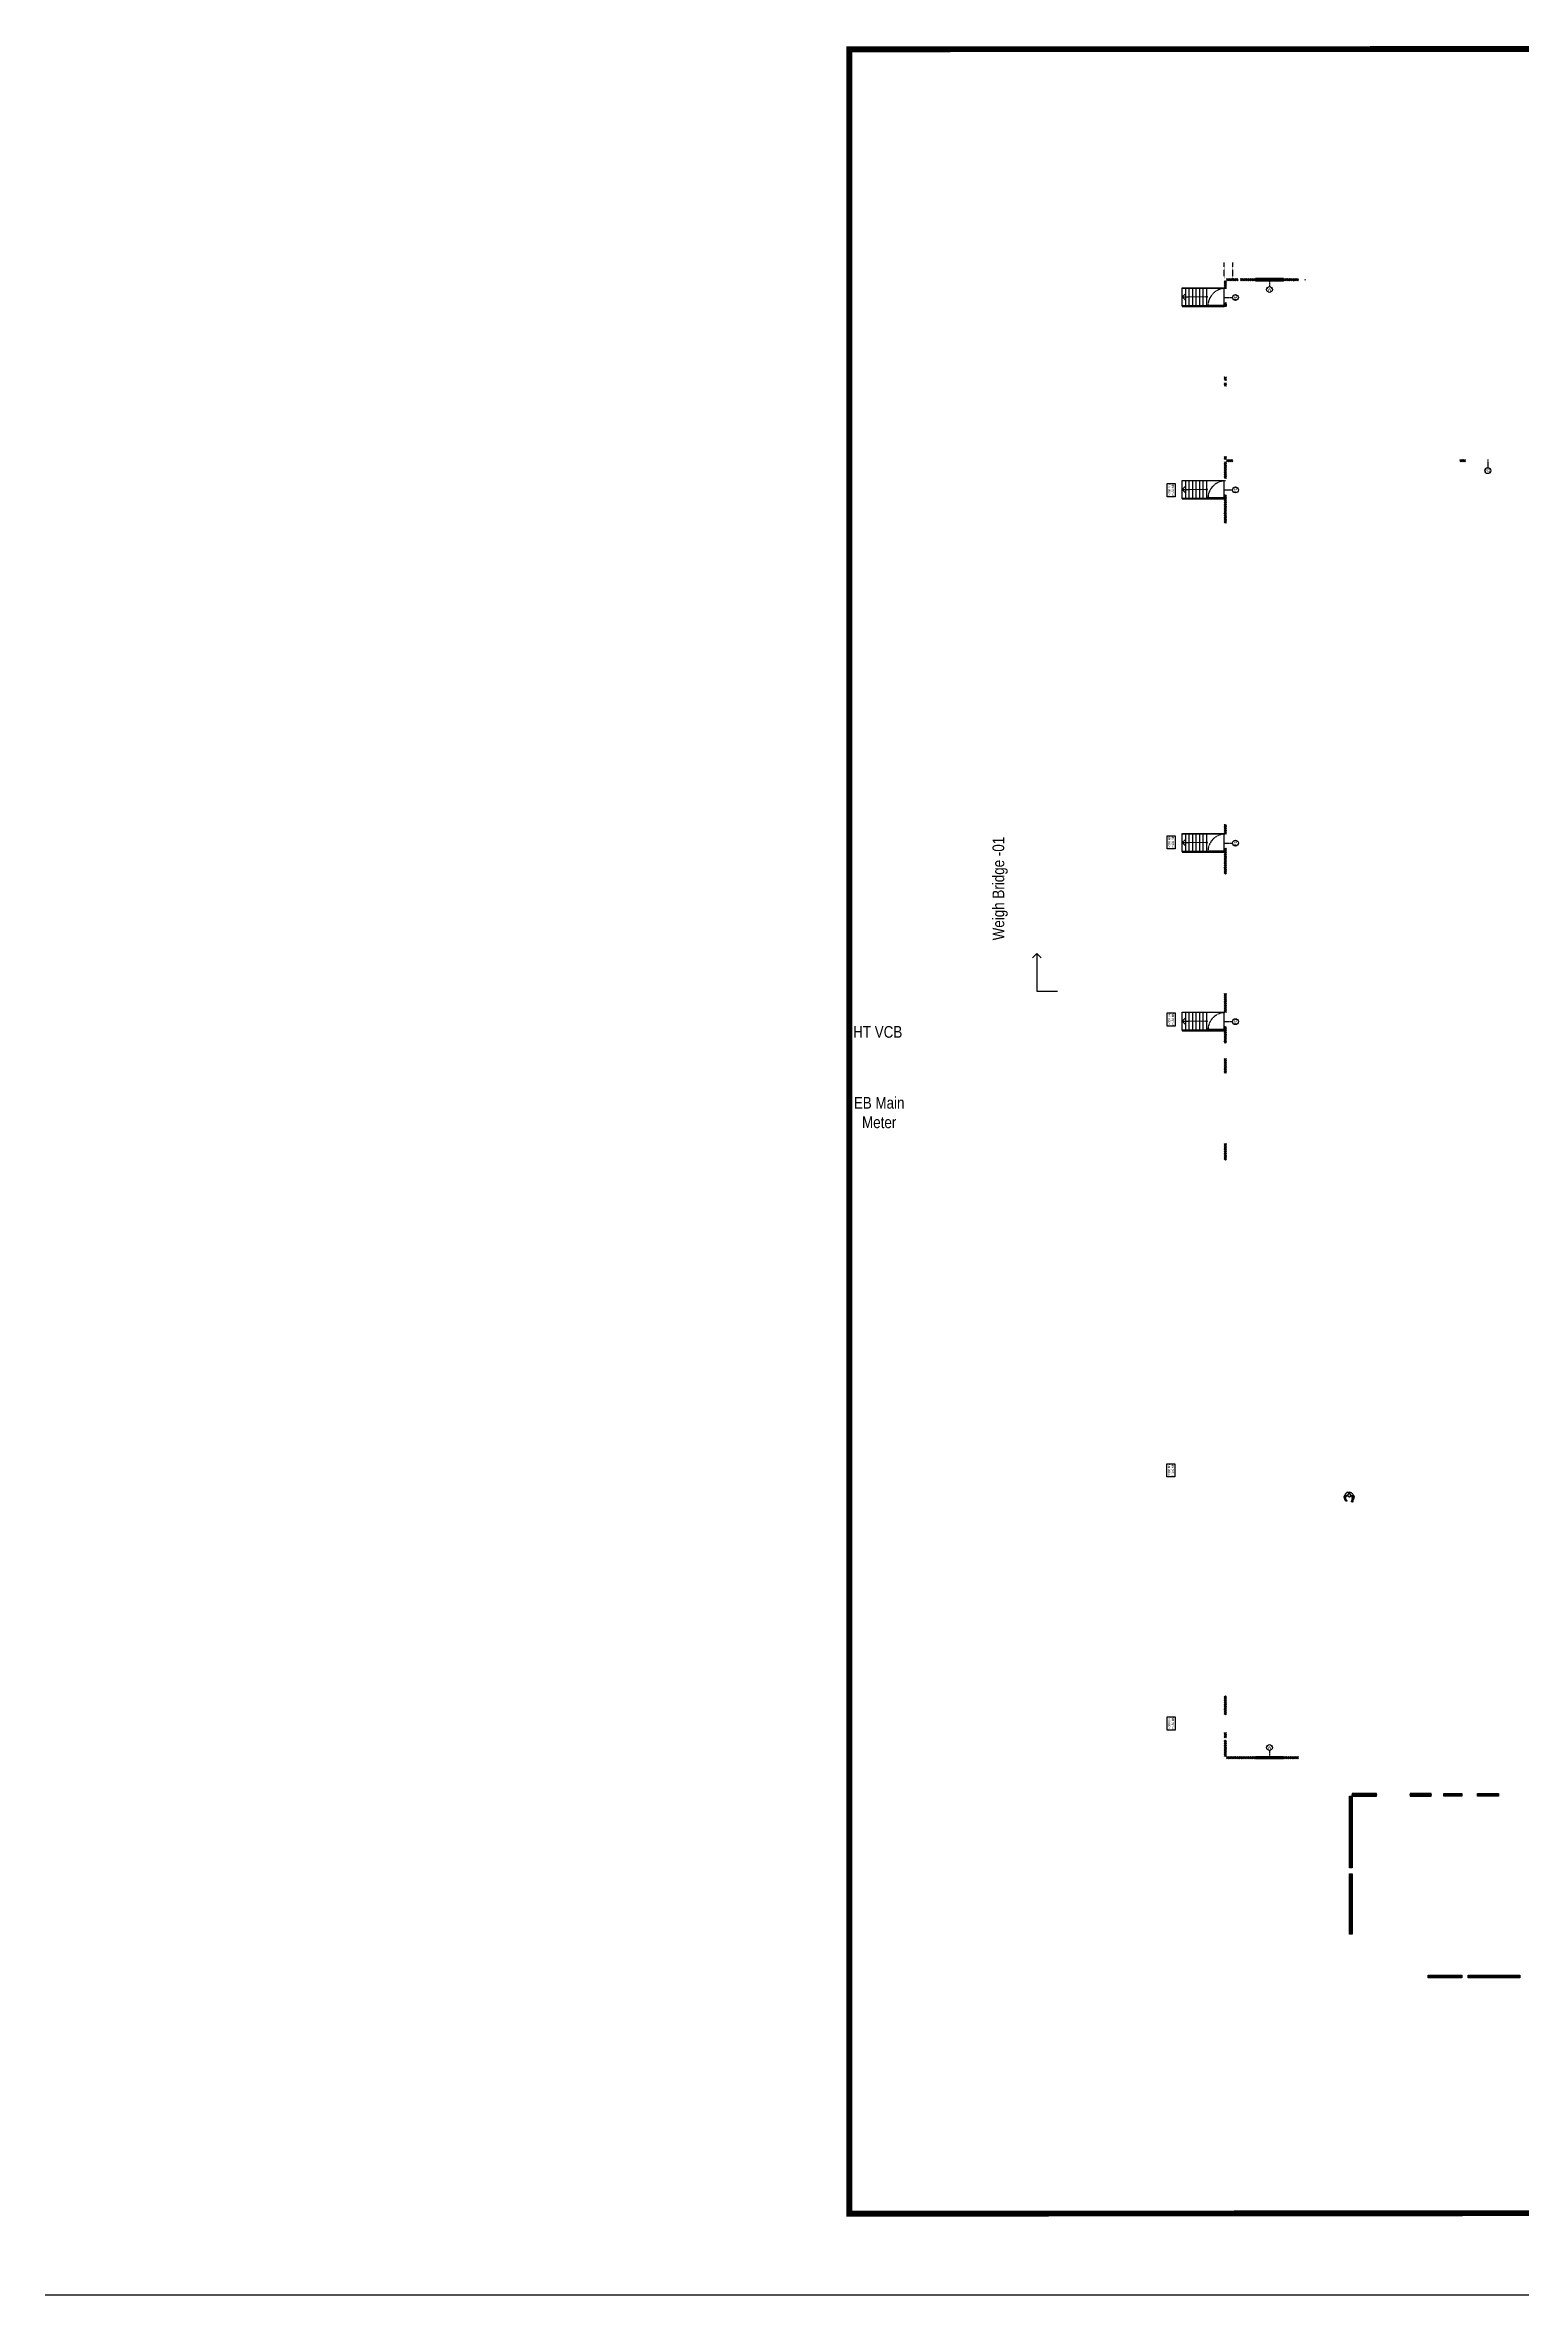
# Model space of a CAD drawing. Header units: feet. Extents: x -99009 to 3252343, y -11094690 to 9035152.
# Drawn here: x 1316830 to 1443116, y -1602159 to -1409872 of the extents above; entities that cross this region are included whole.
import ezdxf

# ---------------------------------------------------------------- set-up
doc = ezdxf.new("R2010")
doc.units = ezdxf.units.FT
doc.linetypes.add('HIDDEN', pattern=[0.375, 0.25, -0.125])
doc.linetypes.add('HIDDEN2', pattern=[0.1875, 0.125, -0.0625])
for name, color, linetype in [('DOOR', 5, 'Continuous'), ('HATCH', 252, 'Continuous'), ('TEMPLATE', 3, 'Continuous'), ('TEXT DETAILS', 190, 'Continuous'), ('WALL DIMENSIONS', 40, 'Continuous'), ('WINDOW', 5, 'Continuous')]:
    doc.layers.add(name, color=color, linetype=linetype)
for name, color, linetype, lineweight in [('ELEVATION', 2, 'Continuous', 25), ('ELEVATION 1', 254, 'Continuous', 15), ('PLOT', 1, 'Continuous', 15)]:
    doc.layers.add(name, color=color, linetype=linetype, lineweight=lineweight)
doc.layers.add('HATCH RCC', color=7, linetype='Continuous', lineweight=15, true_color=0x4b4b4b)
doc.layers.add('HATCH WALL', color=7, linetype='Continuous', true_color=0x7d7d7d)
doc.styles.add('ARIAL NARROW', font='ARIALN.TTF')
doc.styles.add('CALIBRI', font='calibri.ttf', dxfattribs={"width": 0.8})
doc.dimstyles.new('MERAKI 100', dxfattribs={"dimtxt": 1250, "dimasz": 500, "dimexe": 150, "dimexo": 0, "dimgap": 0, "dimtad": 0, "dimdec": 0, "dimzin": 0, "dimdsep": 46, "dimtxsty": 'CALIBRI', "dimblk": 'OPEN90', "dimcen": 0, "dimclrd": 8, "dimclre": 8, "dimclrt": 256, "dimadec": 0, "dimazin": 0, "dimtfac": 1, "dimtdec": 0, "dimtix": 1, "dimtofl": 0, "dimtmove": 0, "dimatfit": 0, "dimldrblk": 'OPEN90', "dimfxl": 1, "dimtolj": 1, "dimtzin": 0, "dimlwd": -1, "dimlwe": -1, "dimarcsym": 1})
doc.dimstyles.new('MERAKI 150', dxfattribs={"dimtxt": 375, "dimasz": 250, "dimexe": 150, "dimexo": 0, "dimgap": 0, "dimtad": 0, "dimdec": 0, "dimzin": 0, "dimdsep": 46, "dimtxsty": 'CALIBRI', "dimblk": 'OPEN90', "dimcen": 0, "dimclrd": 8, "dimclre": 8, "dimclrt": 256, "dimadec": 0, "dimazin": 0, "dimtfac": 1, "dimtdec": 0, "dimtix": 1, "dimtofl": 0, "dimtmove": 0, "dimatfit": 0, "dimldrblk": 'OPEN90', "dimfxl": 1, "dimtolj": 1, "dimtzin": 0, "dimlwd": -1, "dimlwe": -1, "dimarcsym": 1})
pattern_1 = [(45, (1417594.09, -1429818.1), (-79.54951, 79.54951), []), (45, (1417647.13, -1429818.1), (-79.54951, 79.54951), [])]
pattern_2 = [(45, (2036625.61, -1491313.71), (-79.549513, 79.549513), []), (45, (2036678.64, -1491313.71), (-79.549513, 79.549513), [])]

# ---------------------------------------------------------------- blocks, each defined once
blk = doc.blocks.new('W-3')
for p, q in [((1200, 33), (-1200, 33)), ((1200, -33), (-1200, -33))]:
    blk.add_line(p, q)
blk.add_lwpolyline([(-1200, 100), (1200, 100), (1200, -100), (-1200, -100)], close=True)
blk = doc.blocks.new('_Open90')
at = {"color": 0, "linetype": 'ByBlock', "lineweight": -2}
for p, q in [((0, 0), (-1, 0)), ((-0.5, 0.5), (0, 0)), ((0, 0), (-0.5, -0.5))]:
    blk.add_line(p, q, dxfattribs=at)
blk = doc.blocks.new('FDWEST')
at = {"layer": 'TEXT DETAILS', "linetype": 'HIDDEN', "ltscale": 0.5}
blk.add_lwpolyline([(0, 200), (0, -500)], dxfattribs=at)
at = {"layer": 'TEXT DETAILS'}
blk.add_circle((0, -753), 253, dxfattribs=at)
at = {"layer": 'TEXT DETAILS', "insert": (0, -753), "char_height": 250, "width": 261.9, "attachment_point": 5, "style": 'CALIBRI'}
blk.add_mtext('FD', dxfattribs=at)
blk = doc.blocks.new('DOOR 123')
blk.add_lwpolyline([(-1381, 0), (-1381, 1500, -0.4107369)], format="xyb")
at = {"linetype": 'HIDDEN2'}
blk.add_lwpolyline([(-1381, 1499, -0.404482), (69, 0)], format="xyb", dxfattribs=at)
blk = doc.blocks.new('W')
at = {"layer": 'TEXT DETAILS', "linetype": 'HIDDEN', "ltscale": 0.5}
blk.add_lwpolyline([(0, 0), (0, -500)], dxfattribs=at)
at = {"layer": 'TEXT DETAILS'}
blk.add_circle((0, -753), 253, dxfattribs=at)
at = {"layer": 'TEXT DETAILS', "insert": (0, -753), "char_height": 250, "width": 261.9, "attachment_point": 5, "style": 'CALIBRI'}
blk.add_mtext('W', dxfattribs=at)
blk = doc.blocks.new('TEXT')
at = {"layer": 'TEXT DETAILS'}
blk.add_lwpolyline([(281123, 137706), (282246, 137706), (282246, 137015), (281123, 137015)], close=True, dxfattribs=at)
at = {"layer": 'TEXT DETAILS', "insert": (281684, 137360), "char_height": 180, "width": 1127.29, "attachment_point": 5, "style": 'ARIAL NARROW'}
blk.add_mtext('T=300 MM\\PR=150 MM', dxfattribs=at)
blk = doc.blocks.new('W-1800 X 1500')
for p, q in [((223841, 228100), (221441, 228100)), ((223841, 228035), (221441, 228035))]:
    blk.add_line(p, q)
blk.add_lwpolyline([(221441, 228167), (223841, 228167), (223841, 227967), (221441, 227967)], close=True)
blk = doc.blocks.new('WEAST')
at = {"layer": 'TEXT DETAILS', "linetype": 'HIDDEN', "ltscale": 0.5}
blk.add_lwpolyline([(0, 500), (0, 0)], dxfattribs=at)
at = {"layer": 'TEXT DETAILS'}
blk.add_circle((0, 753), 253, dxfattribs=at)
at = {"layer": 'TEXT DETAILS', "insert": (0, 753), "char_height": 250, "width": 261.9, "attachment_point": 5, "style": 'CALIBRI'}
blk.add_mtext('W', dxfattribs=at)
blk = doc.blocks.new('delnik')
for points in [[(354702, 179020), (354702, 179022), (354705, 179024), (354705, 179026), (354706, 179029), (354707, 179031), (354708, 179035), (354709, 179037), (354712, 179039), (354714, 179042), (354716, 179043), (354722, 179059), (354734, 179065), (354745, 179068), (354759, 179073), (354773, 179081), (354786, 179087), (354804, 179101), (354814, 179098), (354817, 179090), (354821, 179087), (354822, 179083), (354825, 179080), (354828, 179076), (354829, 179065), (354829, 179059), (354830, 179056), (354825, 179049), (354816, 179038), (354813, 179033), (354807, 179029), (354802, 179024), (354799, 179018), (354795, 179014), (354793, 179009), (354791, 179004), (354787, 179001), (354785, 178996), (354782, 178992), (354781, 178990), (354779, 178987), (354778, 178985), (354775, 178982), (354774, 178980), (354771, 178977), (354767, 178973), (354765, 178971), (354762, 178968), (354759, 178967), (354758, 178966), (354756, 178965), (354753, 178964), (354752, 178964), (354750, 178964), (354748, 178966), (354745, 178968), (354745, 178971), (354745, 178972), (354745, 178974), (354746, 178977), (354746, 178980), (354748, 178982), (354749, 178985), (354751, 178987), (354753, 178989), (354756, 178990), (354758, 178992), (354759, 178994), (354760, 178996), (354762, 178999), (354763, 179001), (354764, 179003), (354765, 179006), (354767, 179013), (354766, 179017), (354766, 179020), (354766, 179021), (354765, 179023), (354763, 179025), (354759, 179026), (354757, 179026), (354755, 179026), (354752, 179026), (354751, 179026), (354749, 179026), (354748, 179025), (354744, 179022), (354742, 179020), (354739, 179018), (354737, 179017), (354734, 179016), (354730, 179014), (354728, 179010), (354728, 179007), (354728, 179003), (354728, 179000), (354729, 178995), (354729, 178993), (354729, 178990), (354730, 178987), (354730, 178982), (354730, 178979), (354729, 178977), (354729, 178974), (354727, 178972), (354723, 178973), (354721, 178975), (354719, 178978), (354716, 178981), (354714, 178986), (354712, 178992), (354709, 178999), (354702, 179016), (354702, 179020), (354702, 179020)], [(354706, 179006), (354707, 179009), (354707, 179013), (354708, 179016), (354708, 179018), (354709, 179022), (354710, 179024), (354712, 179028), (354714, 179031), (354715, 179033), (354719, 179036), (354721, 179038), (354723, 179040), (354724, 179043), (354724, 179045)], [(354722, 179059), (354734, 179065), (354748, 179068), (354759, 179073), (354773, 179081), (354787, 179088), (354804, 179101), (354810, 179097), (354811, 179095), (354809, 179095), (354806, 179094), (354803, 179093), (354801, 179093), (354799, 179091), (354796, 179090), (354794, 179087), (354794, 179086), (354792, 179083), (354791, 179081), (354789, 179079), (354763, 179068), (354758, 179067), (354757, 179067), (354755, 179066), (354738, 179061), (354736, 179061), (354734, 179061), (354731, 179060), (354729, 179060), (354727, 179059), (354724, 179059), (354722, 179059), (354722, 179059)], [(354724, 179011), (354728, 179011), (354726, 179015)], [(354728, 178996), (354724, 178994)], [(354748, 179026), (354746, 179030)], [(354751, 178965), (354749, 178966), (354748, 178968), (354749, 178971), (354751, 178973), (354753, 178974), (354756, 178974), (354758, 178973), (354760, 178971), (354762, 178970), (354760, 178967), (354758, 178966), (354756, 178965), (354753, 178964), (354751, 178965), (354751, 178965), (354751, 178965)], [(354759, 178992), (354760, 178989)], [(354767, 179014), (354767, 179015), (354769, 179016), (354769, 179017), (354770, 179017)], [(354785, 179104), (354796, 179107), (354804, 179102), (354813, 179096), (354781, 179085), (354781, 179088), (354780, 179090), (354779, 179094), (354779, 179097), (354779, 179100), (354780, 179102), (354784, 179104), (354785, 179104), (354785, 179104)], [(354800, 179112), (354815, 179119), (354829, 179126), (354844, 179137), (354850, 179136), (354854, 179133), (354859, 179131), (354865, 179127), (354868, 179124), (354874, 179115), (354878, 179105), (354880, 179100), (354880, 179096), (354881, 179091), (354882, 179089), (354883, 179085), (354883, 179079), (354885, 179072), (354883, 179066), (354881, 179064), (354868, 179056), (354853, 179049), (354831, 179040), (354822, 179039), (354827, 179052), (354828, 179059), (354828, 179069), (354823, 179079), (354817, 179090), (354814, 179095), (354808, 179100), (354800, 179104), (354794, 179107), (354792, 179107), (354788, 179105), (354781, 179104), (354788, 179108), (354789, 179108), (354793, 179109), (354796, 179111), (354800, 179112), (354800, 179112)], [(354784, 179105), (354802, 179114), (354828, 179124), (354842, 179133), (354842, 179132), (354842, 179129), (354839, 179125), (354838, 179123), (354837, 179121), (354836, 179118), (354834, 179116), (354832, 179115), (354831, 179112), (354829, 179110), (354828, 179108), (354825, 179105), (354823, 179104), (354821, 179104), (354818, 179104), (354816, 179104), (354815, 179104), (354811, 179105), (354809, 179107), (354807, 179107), (354804, 179108), (354802, 179108), (354800, 179108), (354798, 179105), (354799, 179103), (354795, 179103), (354793, 179104), (354789, 179104), (354787, 179104), (354785, 179105), (354784, 179105), (354784, 179105)], [(354792, 179010), (354801, 179022), (354814, 179042), (354822, 179045), (354802, 179023), (354794, 179014), (354792, 179010), (354792, 179010)], [(355473, 178783), (355473, 178784), (355469, 178833), (355473, 178886), (355470, 178940), (355469, 178946), (355467, 178950), (355459, 178963), (355451, 178976), (355431, 178998), (355406, 179020), (355382, 179041), (355358, 179062), (355330, 179085), (355301, 179104), (355269, 179120), (355238, 179137), (355215, 179152), (355192, 179169), (355168, 179185), (355156, 179196), (355144, 179201), (355122, 179205), (355100, 179208), (355079, 179214), (355063, 179215), (355050, 179214), (355031, 179207), (355012, 179198), (355006, 179196), (354999, 179196), (354980, 179198), (354965, 179196), (354955, 179196), (354948, 179191), (354943, 179186), (354941, 179179), (354921, 179169), (354916, 179166), (354908, 179165), (354889, 179163), (354867, 179160), (354862, 179157), (354856, 179147), (354855, 179134), (354855, 179133)], [(354873, 179058), (354879, 179057), (354884, 179056), (354884, 179056)], [(354884, 179056), (354891, 179056), (354898, 179057), (354905, 179057), (354909, 179058), (354915, 179059), (354923, 179062), (354954, 179068), (354977, 179065), (355000, 179063), (355030, 179066), (355041, 179066), (355048, 179063), (355055, 179059), (355063, 179057), (355071, 179058), (355079, 179059), (355098, 179044), (355112, 179027), (355135, 179012), (355156, 178996), (355172, 178963), (355182, 178922), (355189, 178922), (355199, 178924), (355199, 178941), (355199, 178954), (355203, 178976), (355206, 178994), (355201, 179013), (355188, 179032), (355175, 179043), (355163, 179053), (355136, 179068), (355121, 179075), (355107, 179085), (355093, 179094), (355079, 179104), (355069, 179114), (355062, 179126), (355055, 179137), (355050, 179149), (355043, 179157), (355037, 179163), (355029, 179165), (355016, 179160), (355014, 179156), (355019, 179149), (355023, 179142), (355027, 179135), (355031, 179130), (355034, 179123), (355038, 179118), (355042, 179111), (355045, 179105), (355048, 179099), (355042, 179095), (355036, 179093), (355022, 179093), (355012, 179093), (355004, 179095), (354995, 179101), (354988, 179114), (354983, 179120), (354977, 179126), (354969, 179134), (354958, 179140), (354949, 179147), (354950, 179124), (354954, 179108), (354962, 179094), (354980, 179082), (354965, 179079), (354950, 179077), (354929, 179076), (354923, 179080), (354912, 179088), (354893, 179100), (354886, 179095), (354880, 179100)], [(354884, 179067), (354929, 179077), (354955, 179077), (354980, 179082), (354962, 179094), (354954, 179107), (354950, 179124), (354949, 179147), (354969, 179134), (354986, 179116), (355000, 179097), (355021, 179092), (355036, 179093), (355049, 179099), (355044, 179107), (355040, 179114), (355035, 179122), (355031, 179129), (355028, 179148), (355033, 179155), (355030, 179152), (355037, 179155), (355049, 179149), (355058, 179130), (355070, 179114), (355087, 179097), (355109, 179084), (355156, 179044), (355193, 179000), (355199, 178971), (355200, 178922), (355198, 178873)], [(355135, 178856), (355147, 178865), (355161, 178870), (355192, 178873), (355223, 178871), (355254, 178870), (355279, 178864), (355290, 178861), (355304, 178858), (355316, 178852), (355324, 178848), (355332, 178839), (355341, 178828), (355346, 178814), (355350, 178801), (355352, 178787), (355354, 178771), (355353, 178756), (355351, 178741), (355347, 178728), (355340, 178715), (355329, 178706), (355312, 178695), (355284, 178678), (355272, 178672), (355254, 178664), (355243, 178657), (355236, 178654), (355225, 178649), (355202, 178646), (355179, 178647), (355156, 178652), (355136, 178662), (355127, 178670), (355117, 178682), (355095, 178695), (355084, 178706), (355076, 178712), (355070, 178720), (355067, 178727), (355066, 178736), (355078, 178777), (355091, 178802), (355101, 178815), (355113, 178829), (355124, 178845), (355135, 178856), (355135, 178856)], [(355469, 178874), (355467, 178871), (355464, 178869), (355460, 178867), (355455, 178863), (355449, 178860), (355444, 178856), (355437, 178853), (355430, 178850), (355424, 178847), (355417, 178844), (355411, 178840), (355405, 178838), (355401, 178835), (355397, 178834), (355394, 178833), (355391, 178832), (355396, 178833), (355398, 178833), (355402, 178833), (355405, 178834), (355410, 178834), (355413, 178835), (355418, 178835), (355421, 178837), (355426, 178837), (355430, 178838), (355433, 178838), (355437, 178838), (355440, 178839), (355442, 178839), (355444, 178839), (355446, 178839), (355448, 178839), (355452, 178840), (355455, 178841), (355459, 178842), (355461, 178845), (355462, 178846), (355464, 178848), (355466, 178850), (355467, 178853), (355468, 178855), (355468, 178859), (355469, 178861), (355469, 178864), (355469, 178867), (355469, 178870), (355469, 178874), (355469, 178874)], [(354626, 178548), (354629, 178549), (354639, 178547), (354653, 178545), (354667, 178543), (354680, 178545), (354680, 178548), (354667, 178551), (354655, 178554), (354647, 178557), (354645, 178561), (354646, 178563), (354649, 178571), (354654, 178572), (354661, 178570), (354676, 178569), (354694, 178567), (354712, 178560), (354688, 178459), (354681, 178454), (354676, 178456), (354670, 178460), (354665, 178464), (354660, 178468), (354656, 178474), (354658, 178484), (354658, 178486), (354648, 178492), (354644, 178496), (354639, 178499), (354637, 178504), (354638, 178512), (354642, 178513), (354648, 178514), (354661, 178514), (354662, 178519), (354663, 178522), (354658, 178524), (354651, 178525), (354645, 178528), (354632, 178531), (354625, 178534), (354624, 178536), (354624, 178540), (354626, 178548), (354626, 178548)], [(354678, 178536), (354688, 178545), (354688, 178553), (354692, 178560), (354697, 178562), (354712, 178560), (354714, 178557), (354717, 178555), (354719, 178554), (354721, 178554), (354724, 178553), (354727, 178551), (354731, 178550), (354747, 178541), (354762, 178531), (354783, 178514), (354776, 178497), (354769, 178479), (354764, 178462), (354761, 178442), (354740, 178447), (354727, 178450), (354709, 178452), (354695, 178453), (354690, 178453), (354687, 178453), (354682, 178453), (354678, 178455), (354669, 178464), (354667, 178470), (354668, 178476), (354671, 178482), (354666, 178493), (354666, 178503), (354667, 178511), (354671, 178515), (354675, 178520), (354673, 178526), (354675, 178532), (354678, 178536), (354678, 178536)], [(354833, 178418), (354840, 178416), (354847, 178414), (354853, 178414), (354857, 178418), (354856, 178423), (354855, 178428), (354853, 178434), (354851, 178440), (354851, 178447), (354851, 178452), (354851, 178459), (354851, 178464), (354853, 178471), (354854, 178475), (354855, 178481), (354856, 178486), (354858, 178492), (354858, 178493), (354858, 178493), (354858, 178493), (354860, 178497), (354860, 178503), (354851, 178504), (354849, 178506), (354842, 178509), (354836, 178509), (354828, 178506), (354820, 178505), (354808, 178507), (354804, 178510), (354799, 178512), (354793, 178514), (354788, 178515), (354785, 178514), (354783, 178512), (354781, 178509), (354777, 178499), (354774, 178491), (354770, 178482), (354768, 178474), (354766, 178464), (354763, 178455), (354762, 178446), (354762, 178444), (354761, 178441), (354761, 178438), (354762, 178434), (354766, 178433), (354768, 178433), (354771, 178433), (354776, 178433), (354778, 178434), (354781, 178433), (354783, 178433), (354791, 178433), (354797, 178432), (354804, 178430), (354810, 178428), (354815, 178426), (354821, 178424), (354827, 178421), (354829, 178420), (354832, 178419), (354833, 178418), (354833, 178418)], [(354857, 178496), (354853, 178503), (354846, 178507), (354843, 178509), (354840, 178509), (354831, 178507), (354822, 178506), (354813, 178506), (354805, 178509), (354800, 178512), (354795, 178514), (354789, 178514), (354784, 178512), (354788, 178520), (354791, 178522), (354798, 178522), (354805, 178520), (354814, 178519), (354824, 178519), (354833, 178519), (354841, 178518), (354850, 178514), (354857, 178510), (354860, 178503), (354857, 178496), (354857, 178496)], [(355473, 178783), (355473, 178783), (355469, 178734), (355473, 178680), (355470, 178627), (355469, 178621), (355467, 178616), (355459, 178604), (355451, 178591), (355431, 178569), (355406, 178547), (355382, 178526), (355358, 178505), (355330, 178482), (355301, 178463), (355269, 178447), (355238, 178430), (355215, 178414), (355192, 178398), (355168, 178382), (355156, 178370), (355144, 178366), (355122, 178362), (355100, 178359), (355079, 178353), (355063, 178352), (355050, 178353), (355031, 178360), (355012, 178369), (355006, 178370), (354999, 178370), (354980, 178369), (354965, 178370), (354955, 178370), (354948, 178376), (354943, 178381), (354941, 178388), (354921, 178398), (354916, 178401), (354908, 178402), (354889, 178404), (354867, 178406), (354862, 178410), (354856, 178420), (354855, 178433), (354853, 178445), (354851, 178456), (354853, 178468), (354856, 178482), (354860, 178493), (354862, 178505), (354862, 178505)], [(354884, 178511), (354891, 178511), (354898, 178510), (354905, 178510), (354909, 178509), (354915, 178507), (354923, 178505), (354954, 178499), (354977, 178502), (355000, 178504), (355030, 178500), (355041, 178500), (355048, 178504), (355055, 178507), (355063, 178510), (355071, 178509), (355079, 178507), (355098, 178522), (355112, 178540), (355135, 178555), (355156, 178571), (355172, 178604), (355182, 178644), (355189, 178644), (355199, 178643), (355199, 178626), (355199, 178613), (355203, 178591), (355206, 178572), (355201, 178554), (355188, 178535), (355175, 178524), (355163, 178514), (355136, 178499), (355121, 178492), (355107, 178482), (355093, 178473), (355079, 178463), (355069, 178453), (355062, 178441), (355055, 178430), (355050, 178418), (355043, 178410), (355037, 178404), (355029, 178402), (355016, 178406), (355014, 178411), (355019, 178418), (355023, 178425), (355027, 178432), (355031, 178437), (355034, 178444), (355038, 178449), (355042, 178456), (355045, 178462), (355048, 178468), (355042, 178471), (355036, 178474), (355022, 178474), (355012, 178474), (355004, 178471), (354995, 178466), (354988, 178453), (354983, 178447), (354977, 178441), (354969, 178433), (354958, 178427), (354949, 178420), (354950, 178442), (354954, 178459), (354962, 178473), (354980, 178485), (354965, 178488), (354950, 178490), (354929, 178491), (354923, 178486), (354912, 178478), (354893, 178467), (354886, 178471), (354879, 178467), (354875, 178467), (354872, 178474), (354877, 178493), (354871, 178503), (354864, 178504), (354860, 178505), (354867, 178507), (354872, 178509), (354879, 178510), (354884, 178511), (354884, 178511)], [(354862, 178505), (354868, 178503), (354929, 178490), (354955, 178490), (354980, 178485), (354962, 178473), (354954, 178460), (354950, 178442), (354949, 178420), (354969, 178433), (354986, 178450), (355000, 178470), (355021, 178475), (355036, 178474), (355049, 178468), (355044, 178460), (355040, 178453), (355035, 178445), (355031, 178438), (355028, 178419), (355033, 178412), (355030, 178414), (355037, 178412), (355049, 178418), (355058, 178437), (355070, 178453), (355087, 178470), (355109, 178483), (355156, 178522), (355193, 178567), (355199, 178596), (355200, 178644), (355200, 178646)], [(355469, 178693), (355467, 178695), (355464, 178698), (355460, 178700), (355455, 178704), (355449, 178707), (355444, 178711), (355437, 178714), (355430, 178716), (355424, 178720), (355417, 178723), (355411, 178727), (355405, 178729), (355401, 178731), (355397, 178733), (355394, 178734), (355391, 178735), (355396, 178734), (355398, 178734), (355402, 178734), (355405, 178733), (355410, 178733), (355413, 178731), (355418, 178731), (355421, 178730), (355426, 178730), (355430, 178729), (355433, 178729), (355437, 178729), (355440, 178728), (355442, 178728), (355444, 178728), (355446, 178728), (355448, 178728), (355452, 178727), (355455, 178726), (355459, 178724), (355461, 178722), (355462, 178721), (355464, 178719), (355466, 178716), (355467, 178714), (355468, 178712), (355468, 178708), (355469, 178706), (355469, 178702), (355469, 178700), (355469, 178697), (355469, 178693), (355469, 178693)]]:
    blk.add_lwpolyline(points)
blk = doc.blocks.new('SD')
at = {"layer": 'ELEVATION'}
for points in [[(338430, 41255), (338394, 41255), (338394, 44855), (338430, 44855)], [(339930, 43355), (339980, 43355), (339980, 44855), (339930, 44855)], [(339930, 41255), (339980, 41255), (339980, 43355), (339930, 43355)]]:
    blk.add_lwpolyline(points, close=True, dxfattribs=at)
for points in [[(339930, 44855), (338430, 44855)], [(339980, 44855), (339980, 41255)], [(339930, 43355), (338394, 43355)], [(339930, 43055), (338430, 43055)], [(339930, 42755), (338430, 42755)], [(339930, 42455), (338430, 42455)], [(339930, 42155), (338430, 42155)], [(339930, 41855), (338430, 41855)], [(339930, 41555), (338430, 41555)], [(339930, 41255), (338430, 41255)]]:
    blk.add_lwpolyline(points, dxfattribs=at)
at = {"layer": 'ELEVATION 1'}
blk.add_circle((339162, 43355), 67.1, dxfattribs=at)
at = {"rotation": 180}
blk.add_blockref('FDWEST', (339205, 45055), dxfattribs=at)
at = {"layer": 'DOOR', "rotation": 180}
blk.add_blockref('DOOR 123', (338499, 44955), dxfattribs=at)
at = {"layer": 'ELEVATION 1'}
blk.add_leader([(339162, 41255), (339162, 43355)], dimstyle='MERAKI 100', override={"dimtxt": 50, "dimasz": 500, "dimgap": 0, "dimtad": 0}, dxfattribs=at)

msp = doc.modelspace()

# ---------------------------------------------------------------- hatches: boundary and pattern name
at = {"layer": 'HATCH RCC'}
h = msp.add_hatch(dxfattribs=at)
h.set_pattern_fill('AR-CONC', color=252, scale=10)
h.set_pattern_definition([(50, (956242.8, -380370), (1821.8467, -159.3909), [190.5, -2095.5]), (355, (956242.8, -380370), (-352.4342, 1910.5685), [152.4, -1676.4058]), (100.45144, (956394.7, -380383.3), (1469.4125, 1751.1775), [161.9, -1780.9024]), (46.1842, (956242.8, -379862), (2710.7904, -420.4233), [285.75, -3143.25]), (96.63556, (956468.7, -379897), (2374.0413, 2474.261), [242.85, -2671.356]), (351.18415, (956242.8, -379862), (2374.041, 2474.261), [228.6, -2514.597]), (21, (956496.8, -379989), (1516.144, -1022.652), [190.5, -2095.5]), (326, (956496.8, -379989), (618.0203, 1841.8797), [152.4, -1676.4]), (71.45144, (956623.2, -380074.2), (2134.1642, 819.2277), [161.9, -1780.8994]), (37.5, (956242.84, -380370), (30.88603, 845.5504), [0, -1656.08, 0, -1701.8, 0, -1682.75]), (7.5, (956242.8, -380370), (668.1966, 1001.80575), [0, -970.28, 0, -1617.98, 0, -641.35]), (327.5, (955676.4, -380370), (1355.90595, -57.28744), [0, -635, 0, -1981.2, 0, -2628.9]), (317.5, (955422.4, -380370), (1481.2918, 254.2649), [0, -825.5, 0, -1315.72, 0, -1866.9])])
edge = h.paths.add_edge_path()
edge.add_line((1424581.09425, -1429933.09856), (1424581.09425, -1429968.09856))
edge.add_line((1424581.09425, -1429968.09856), (1424131.09425, -1429968.09856))
edge.add_line((1424131.09425, -1429968.09856), (1424131.09425, -1429818.09856))
edge.add_line((1424131.09425, -1429818.09856), (1424581.09425, -1429818.09856))
h = msp.add_hatch(dxfattribs=at)
h.set_pattern_fill('AR-CONC', color=256, scale=25)
h.set_pattern_definition([(50, (2036625.61, -1491313.71), (179.315046, -15.688034), [18.75, -206.25]), (355, (2036625.61, -1491313.71), (-34.687833, 188.048033), [15, -165]), (100.451444, (2036640.55, -1491315.02), (144.62721, 172.36), [15.93505, -175.28553]), (46.1842, (2036625.6, -1491263.71), (266.81033, -41.37982), [28.125, -309.375]), (96.635635, (2036647.84, -1491267.16), (233.66549, 243.52965), [23.90259, -262.92844]), (351.184164, (2036625.6, -1491263.71), (233.66549, 243.52965), [22.5, -247.5]), (21, (2036650.61, -1491276.21), (149.226763, -100.654723), [18.75, -206.25]), (326, (2036650.61, -1491276.21), (60.828833, 181.28751), [15, -165]), (71.451445, (2036663.05, -1491284.6), (210.055594, 80.63279), [15.93505, -175.28553]), (37.5, (2036625.61, -1491313.714), (3.039964, 83.2234635), [0, -163, 0, -167.5, 0, -165.625]), (7.5, (2036625.61, -1491313.71), (65.767384, 98.602928), [0, -95.5, 0, -159.25, 0, -63.125]), (327.5, (2036569.86, -1491313.714), (133.455609, -5.638718), [0, -62.5, 0, -195, 0, -258.75]), (317.5, (2036544.86, -1491313.71), (145.796542, 25.026246), [0, -81.25, 0, -129.5, 0, -183.75])])
h.paths.add_polyline_path([(1417593.98912, -1431875.09856), (1417793.90419, -1431875.09856), (1417793.90419, -1432225.09856), (1417593.98912, -1432225.09856)])
at = {"layer": 'HATCH WALL'}
h = msp.add_hatch(dxfattribs=at)
h.set_pattern_fill('ANSI32', color=256, scale=300, style=0)
h.set_pattern_definition(pattern_1)
h.paths.add_polyline_path([(1417794.09425, -1430675.09856), (1417594.09425, -1430675.09856), (1417594.09425, -1430018.09856), (1417794.09425, -1430018.09856)])
h = msp.add_hatch(dxfattribs=at)
h.set_pattern_fill('ANSI32', color=256, scale=300, style=0)
h.set_pattern_definition(pattern_1)
h.paths.add_polyline_path([(1417794.09425, -1429818.09856), (1418781.09425, -1429818.09856), (1418781.09425, -1430018.09856), (1417794.09425, -1430018.09856)])
h = msp.add_hatch(dxfattribs=at)
h.set_pattern_fill('ANSI32', color=256, scale=300, style=0)
h.set_pattern_definition(pattern_1)
h.paths.add_polyline_path([(1418981.09425, -1430018.09856), (1420256.09425, -1430018.09856), (1420256.09425, -1429818.09856), (1418981.09425, -1429818.09856)])
h = msp.add_hatch(dxfattribs=at)
h.set_pattern_fill('ANSI32', color=256, scale=300, style=0)
h.set_pattern_definition(pattern_1)
h.paths.add_polyline_path([(1422656.09425, -1430018.09856), (1423931.09425, -1430018.09856), (1423931.09425, -1429818.09856), (1422656.09425, -1429818.09856)])
h = msp.add_hatch(dxfattribs=at)
h.set_pattern_fill('ANSI32', color=256, scale=300, style=0)
h.set_pattern_definition(pattern_1)
h.paths.add_polyline_path([(1417794.18929, -1438531.09856), (1417593.99922, -1438531.09856), (1417593.90419, -1438225.09856), (1417794.09425, -1438225.09856)])
h.paths.add_polyline_path([(1417593.90419, -1439037.09856), (1417794.09425, -1439037.09856), (1417794.18929, -1438731.09856), (1417593.99922, -1438731.09856)])
h = msp.add_hatch(dxfattribs=at)
h.set_pattern_fill('ANSI32', color=256, scale=300, style=0)
h.set_pattern_definition(pattern_1)
h.paths.add_polyline_path([(1417593.90419, -1445037.09856), (1417794.09425, -1445037.09856), (1417794.09425, -1445299.07809), (1417593.90419, -1445299.07809)])
h = msp.add_hatch(dxfattribs=at)
h.set_pattern_fill('ANSI32', color=252, scale=300)
h.set_pattern_definition(pattern_2)
h.paths.add_polyline_path([(1417794.17919, -1446921.09856), (1417594.17919, -1446921.09856), (1417594.17919, -1445499.09856), (1417794.17919, -1445499.09856)])
h = msp.add_hatch(dxfattribs=at)
h.set_pattern_fill('ANSI32', color=252, scale=300)
h.set_pattern_definition([(45, (2036625.61, -1491313.71), (-79.549513, 79.549513), []), (45, (2036678.64, -1491313.71), (-79.549513, 79.549513), [])])
h.paths.add_polyline_path([(1418331.09425, -1445299.09856), (1417794.17906, -1445299.09856), (1417794.17906, -1445499.09856), (1418331.09425, -1445499.09856), (1418331.09425, -1445299.09856)])
h = msp.add_hatch(dxfattribs=at)
h.set_pattern_fill('ANSI32', color=256, scale=300, style=0)
h.set_pattern_definition([(45, (1417594.09, -1429789.1), (-79.5495, 79.5495), []), (45, (1417647.13, -1429789.1), (-79.5495, 79.5495), [])])
h.paths.add_polyline_path([(1437731.09425, -1445499.09856), (1438206.09425, -1445499.09856), (1438206.09425, -1445299.09856), (1437731.09425, -1445299.09856)])
h = msp.add_hatch(dxfattribs=at)
h.set_pattern_fill('ANSI32', color=252, scale=300)
h.set_pattern_definition(pattern_2)
h.paths.add_polyline_path([(1417794.09425, -1450736.09856), (1417594.09425, -1450736.09856), (1417594.09425, -1448321.09856), (1417794.09425, -1448321.09856)])
h = msp.add_hatch(dxfattribs=at)
h.set_pattern_fill('ANSI32', color=252, scale=300)
h.set_pattern_definition(pattern_2)
h.paths.add_polyline_path([(1417794.09425, -1480736.09856), (1417594.09425, -1480736.09856), (1417594.09425, -1478505.05696), (1417794.09425, -1478505.05696)])
h.paths.add_polyline_path([(1417594.17919, -1477305.05696), (1417794.09439, -1477305.05696), (1417794.09439, -1476486.0944), (1417594.17919, -1476486.0944)])
h = msp.add_hatch(dxfattribs=at)
h.set_pattern_fill('ANSI32', color=252, scale=300)
h.set_pattern_definition(pattern_2)
h.paths.add_polyline_path([(1417594.09425, -1492561.09856), (1417594.09425, -1490936.09856), (1417794.09425, -1490936.09856), (1417794.09425, -1492561.09856)])
h = msp.add_hatch(dxfattribs=at)
h.set_pattern_fill('ANSI32', color=252, scale=300)
h.set_pattern_definition(pattern_1)
h.paths.add_polyline_path([(1417594.09425, -1493761.09856), (1417794.09425, -1493761.09856), (1417794.09425, -1495186.10272), (1417594.09425, -1495186.10272)])
h = msp.add_hatch(dxfattribs=at)
h.set_pattern_fill('ANSI32', color=256, scale=300)
h.set_pattern_definition(pattern_1)
h.paths.add_polyline_path([(1417794.09425, -1497737.32303), (1417593.71412, -1497737.32303), (1417593.90432, -1496486.0944), (1417794.28445, -1496486.0944)])
h = msp.add_hatch(dxfattribs=at)
h.set_pattern_fill('ANSI32', color=256, scale=300)
h.set_pattern_definition(pattern_1)
h.paths.add_polyline_path([(1417794.28432, -1505186.10272), (1417593.90419, -1505186.10272), (1417593.71412, -1503737.32303), (1417794.09425, -1503737.32303)])
h = msp.add_hatch(dxfattribs=at)
h.set_pattern_fill('ANSI32', color=252, scale=300)
h.set_pattern_definition(pattern_1)
h.paths.add_polyline_path([(1417594.09425, -1554751.09856), (1417794.09425, -1554751.09856), (1417794.09425, -1556126.09856), (1417594.09425, -1556126.09856)])
h.paths.add_polyline_path([(1417594.09425, -1552582.14015), (1417594.09425, -1550951.09856), (1417794.09425, -1550951.09856), (1417794.09425, -1552582.14015)])
h = msp.add_hatch(dxfattribs=at)
h.set_pattern_fill('ANSI32', color=252, scale=300)
h.set_pattern_definition(pattern_1)
h.paths.add_polyline_path([(1417594.13112, -1554082.14015), (1417794.09425, -1554082.14015), (1417794.07582, -1554551.09856), (1417594.11269, -1554551.09856)])
h = msp.add_hatch(dxfattribs=at)
h.set_pattern_fill('ANSI32', color=256, scale=300, style=0)
h.set_pattern_definition(pattern_1)
h.paths.add_polyline_path([(1417794.17919, -1556326.07809), (1420256.09842, -1556326.09856), (1420256.09842, -1556126.09856), (1417794.17919, -1556126.07809)])
h = msp.add_hatch(dxfattribs=at)
h.set_pattern_fill('ANSI32', color=252, scale=300)
h.set_pattern_definition(pattern_2)
h.paths.add_polyline_path([(1422656.09842, -1556126.09856), (1423931.09842, -1556126.09856), (1423931.09842, -1556326.09856), (1422656.09842, -1556326.09856)])

# ---------------------------------------------------------------- linework, layer by layer
at = {"layer": 'PLOT', "const_width": 500}
msp.add_lwpolyline([(1385552.03095, -1410237.9506), (1709868.29656, -1410122.49889), (1709898.29337, -1594953.12954), (1385552.03095, -1595214.29738), (1385552.03095, -1410237.9506)], dxfattribs=at)
at = {"layer": 'PLOT', "lineweight": 18}
msp.add_lwpolyline([(1385552.03095, -1583223.42785), (1385552.03095, -1534738.10735)], dxfattribs=at)
at = {"layer": 'PLOT'}
msp.add_lwpolyline([(1435265.99098, -1559295.59384), (1433465.99098, -1559295.59384), (1433465.99098, -1559525.56848), (1435265.99098, -1559525.56848)], close=True, dxfattribs=at)
at = {"layer": 'TEMPLATE'}
msp.add_line((1316830.078, -1602159.26375), (1802805.48087, -1602159.26375), dxfattribs=at)
at = {"layer": 'WALL DIMENSIONS', "color": 9, "linetype": 'HIDDEN', "true_color": 0xb8b8b8}
for points in [[(1417594.09425, -1429818.09856), (1417594.09425, -1428452.58926)], [(1418331.09425, -1429818.09856), (1418331.09425, -1428452.58926)], [(1417594.09425, -1430675.09856), (1416528.83346, -1430673.85337)]]:
    msp.add_lwpolyline(points, dxfattribs=at)
at = {"layer": 'WINDOW'}
for points in [[(1430608.16207, -1559295.57881), (1428508.16207, -1559295.57881), (1428508.16207, -1559525.56285), (1430608.16207, -1559525.56285)], [(1428508.16207, -1559385.70599), (1430608.16207, -1559385.70599), (1430608.16207, -1559435.70599), (1428508.16207, -1559435.70599)], [(1435265.99098, -1559295.71961), (1433465.99098, -1559295.58914), (1433465.99098, -1559525.57318), (1435265.99098, -1559525.70365)], [(1433465.99098, -1559385.58116), (1435265.99098, -1559385.71163), (1435265.99098, -1559435.71163), (1433465.99098, -1559435.58116)], [(1436345.83662, -1559295.71961), (1437893.3782, -1559295.58914), (1437893.3782, -1559525.57318), (1436345.83662, -1559525.70365)], [(1437893.3782, -1559385.58116), (1436345.83662, -1559385.71163), (1436345.83662, -1559435.71163), (1437893.3782, -1559435.58116)], [(1439225.46143, -1559295.71961), (1441025.68334, -1559295.58914), (1441025.68334, -1559525.57318), (1439225.46143, -1559525.70365)], [(1441025.68334, -1559385.58116), (1439225.46143, -1559385.71163), (1439225.46143, -1559435.71163), (1441025.68334, -1559435.58116)], [(1428507.94123, -1559525.56848), (1428507.94123, -1565645.58442), (1428277.94123, -1565645.58442), (1428277.94123, -1559525.56848)], [(1428415.44123, -1559525.56848), (1428415.65736, -1565645.58442), (1428370.65736, -1565645.58442), (1428370.44123, -1559525.56848)], [(1428508.16207, -1566175.58913), (1428508.16207, -1571325.73259), (1428278.16207, -1571325.73259), (1428278.16207, -1566175.58913)], [(1428415.66207, -1566175.58913), (1428415.66207, -1571325.73259), (1428370.66207, -1571325.73259), (1428370.66207, -1566175.58913)], [(1435008.16204, -1574825.7373), (1437893.3782, -1574825.7373), (1437893.3782, -1575055.7373), (1435008.16204, -1575055.7373)], [(1438423.3782, -1574825.7373), (1442850.98627, -1574825.7373), (1442850.98627, -1575055.7373), (1438423.3782, -1575055.7373)], [(1435008.16204, -1574918.2373), (1437893.3782, -1574918.2373), (1437893.3782, -1574963.2373), (1435008.16204, -1574963.2373)], [(1438423.3782, -1574918.2373), (1442850.98627, -1574918.2373), (1442850.98627, -1574963.2373), (1438423.3782, -1574963.2373)]]:
    msp.add_lwpolyline(points, close=True, dxfattribs=at)

# ---------------------------------------------------------------- block references
for name, p in [('W', (1421456.09425, -1430018.09856)), ('FDWEST', (1440107.30689, -1445499.06169)), ('WEAST', (1421456.09842, -1556126.03208))]:
    msp.add_blockref(name, p)
at = {"rotation": 90}
for p in [(1550412.27449, -1729602.5239), (1550412.27449, -1759693.5239), (1550412.27449, -1774838.20517), (1550389.46967, -1813360.50343), (1550412.27449, -1835006.56549)]:
    msp.add_blockref('TEXT', p, dxfattribs=at)
at = {"layer": 'HATCH', "rotation": 270.0000000000001}
for p in [(1372739.36393, -1092245.23884), (1372739.46906, -1108691.23884), (1372739.55399, -1138875.19725), (1372739.55399, -1154131.23884)]:
    msp.add_blockref('SD', p, dxfattribs=at)
at = {"layer": 'HATCH', "color": 187, "rotation": 90}
msp.add_blockref('delnik', (1607035.62673, -1889032.91648), dxfattribs=at)
at = {"layer": 'WINDOW', "xscale": -1, "rotation": 180}
msp.add_blockref('W-3', (1421456.09425, -1429918.09856), dxfattribs=at)
at = {"layer": 'WINDOW', "rotation": 180}
msp.add_blockref('W-1800 X 1500', (1644096.64221, -1328158.71365), dxfattribs=at)

# ---------------------------------------------------------------- texts
at = {"layer": 'WALL DIMENSIONS', "color": 212, "linetype": 'HIDDEN', "ltscale": 5, "true_color": 0xe21dd8, "insert": (1397790.75354, -1481963.11442), "char_height": 1000, "width": 9399.0467538, "attachment_point": 2, "rotation": 90, "style": 'ARIAL NARROW'}
msp.add_mtext('Weigh Bridge -01', dxfattribs=at)
at = {"layer": 'WALL DIMENSIONS', "color": 1, "linetype": 'HIDDEN', "ltscale": 5, "true_color": 0xff0000, "char_height": 1000, "width": 4850.4727345, "attachment_point": 2, "style": 'ARIAL NARROW'}
for s, insert in [('HT VCB', (1387981.59042, -1493710.84371)), ('EB Main Meter', (1388103.67845, -1499773.40818))]:
    msp.add_mtext(s, dxfattribs=dict(at, insert=insert))

# ---------------------------------------------------------------- leaders
at = {"layer": 'WALL DIMENSIONS', "color": 212, "ltscale": 5, "true_color": 0xe21dd8}
msp.add_leader([(1401576.52581, -1487505.23091), (1401576.52581, -1490740.50884), (1403331.52208, -1490740.50884)], dimstyle='MERAKI 150', override={"dimasz": 750, "dimgap": 0, "dimtad": 0}, dxfattribs=at)

doc.saveas('drawing.dxf')
